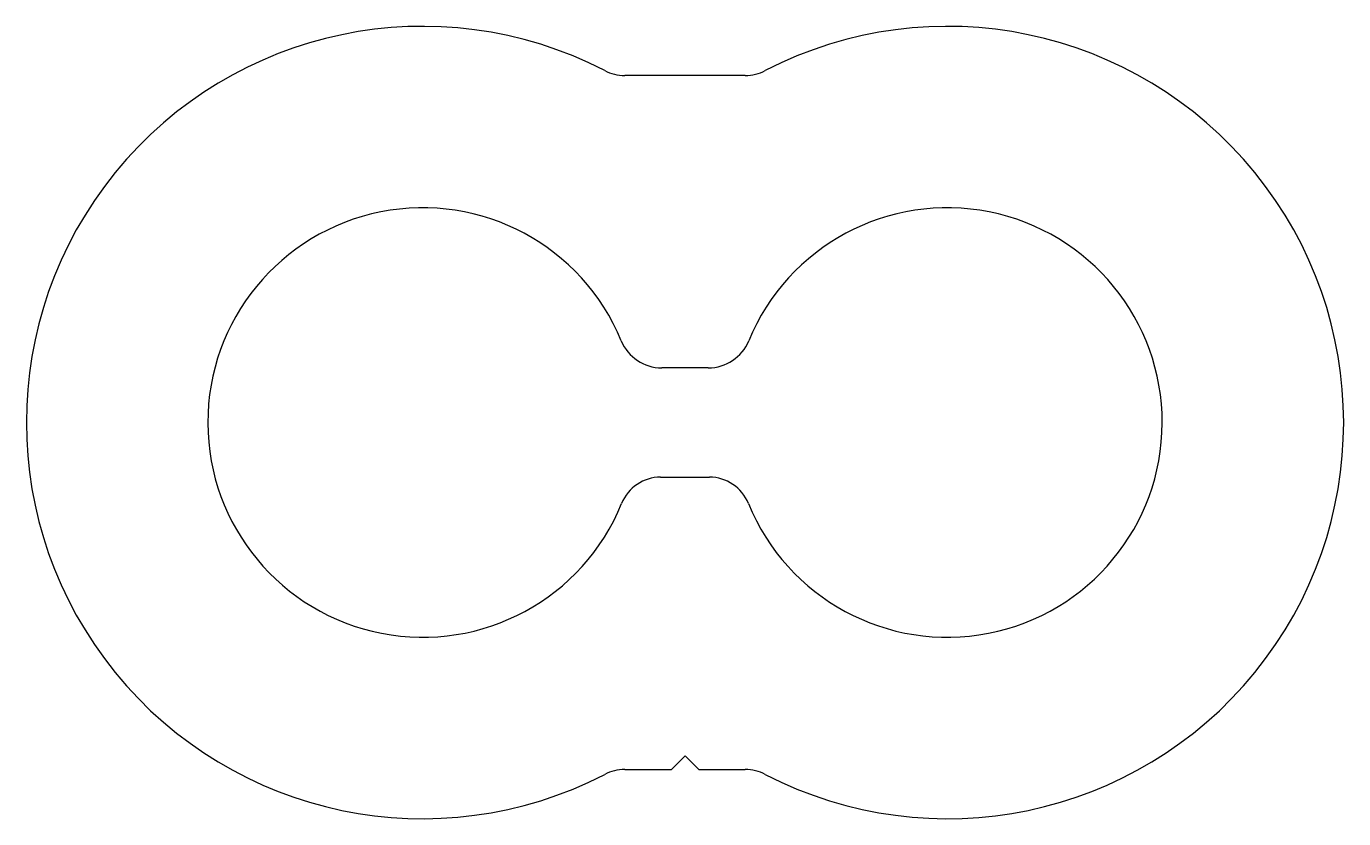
# Model space of a CAD drawing. Extents: x -12 to 12.1, y 0.1 to 14.6.
import ezdxf

# ---------------------------------------------------------------- set-up
doc = ezdxf.new("R2010")
doc.units = 0
doc.layers.get('0').update_dxf_attribs({"linetype": 'CONTINUOUS'})

msp = doc.modelspace()

# ---------------------------------------------------------------- linework, layer by layer
at = {"color": 7, "linetype": 'CONTINUOUS'}
for p, q in [((0.033, 13.677), (-1.091, 13.677)), ((1.112, 13.677), (0.033, 13.677)), ((-0.239, 0.977), (0.011, 1.227)), ((0.011, 1.227), (0.261, 0.977)), ((-1.091, 0.977), (-0.239, 0.977)), ((0.261, 0.977), (1.112, 0.977))]:
    msp.add_line(p, q, dxfattribs=at)
at = {"color": 7}
for p, q in [((0.437, 8.327), (-0.415, 8.327)), ((-0.435, 6.327), (0.457, 6.327))]:
    msp.add_line(p, q, dxfattribs=at)
at = {"color": 7, "linetype": 'CONTINUOUS'}
for centre, radius, start, end in [((-4.789, 7.327), 7.25, 62.6478, 297.3522), ((4.811, 7.327), 7.25, 242.6478, 117.3522), ((-1.091, 14.477), 0.8, 242.6478, 270), ((1.112, 14.477), 0.8, 270, 297.3522), ((-1.091, 0.177), 0.8, 90, 117.3522), ((1.112, 0.177), 0.8, 62.6478, 90)]:
    msp.add_arc(centre, radius, start, end, dxfattribs=at)
at = {"color": 7}
for centre, radius, start, end in [((-4.789, 7.327), 3.93, 22.3677, 337.877), ((4.811, 7.327), 3.93, 202.123, 157.6323), ((-0.415, 9.127), 0.8, 202.3677, 270), ((0.437, 9.127), 0.8, 270, 337.6323), ((-0.435, 5.557), 0.77, 90, 157.877), ((0.457, 5.557), 0.77, 22.123, 90)]:
    msp.add_arc(centre, radius, start, end, dxfattribs=at)

doc.saveas('drawing.dxf')
